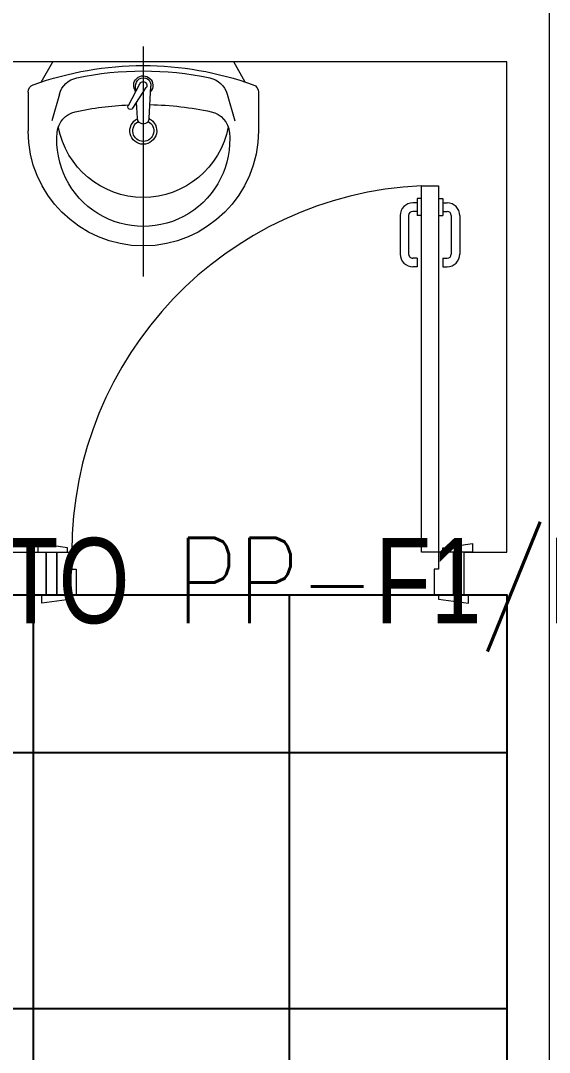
# Model space of a CAD drawing. Extents: x -178977 to 231842, y -29287 to 19916.
# Drawn here: x 11966 to 13206, y 2687 to 5106 of the extents above; entities that cross this region are included whole.
import ezdxf
from ezdxf import colors
from ezdxf.entities.mleader import LeaderData, LeaderLine
from ezdxf.math import Vec2, Vec3

# ---------------------------------------------------------------- set-up
doc = ezdxf.new("R2010")
doc.units = 0
doc.header["$LTSCALE"] = 0.25
doc.linetypes.add('DASHDOT', pattern=[25.4, 12.7, -6.35, 0, -6.35])
doc.layers.add('01-First Floor-FUR$0$FALSE CEILING', color=251, linetype='Continuous')
for name, color, linetype, lineweight in [('01-First Floor-FUR$0$SANIT', 250, 'Continuous', 5), ('01-First Floor-FUR$0$Walls', 251, 'Continuous', 5), ('01-First Floor-FUR$0$Wooden Joinery', 251, 'Continuous', 5), ('E-LITE-CIRC', 6, 'Continuous', 25), ('E-LITE-CLNG-CNDT', 6, 'DASHDOT', 35)]:
    doc.layers.add(name, color=color, linetype=linetype, lineweight=lineweight)
doc.styles.add('DC_SIMPLEX', font='SIMPLEX.shx', dxfattribs={"width": 0.7})

# ---------------------------------------------------------------- blocks, each defined once
blk = doc.blocks.new('01-First Floor-FUR$0$A$C72370EFE')
at = {"layer": '01-First Floor-FUR$0$Wooden Joinery'}
for p, q in [((-0.01, -0.04), (-0.02, -0.04)), ((-0.01, -0.03), (-0.01, -0.07)), ((0, -0.03), (-0.01, -0.03)), ((0.04, -0.03), (0.05, -0.03)), ((0.05, -0.03), (0.05, -0.07)), ((0.05, -0.04), (0.06, -0.04)), ((-0.05, -0.07), (-0.05, -0.16)), ((-0.03, -0.07), (-0.03, -0.16)), ((-0.01, -0.06), (-0.02, -0.06)), ((0, -0.07), (-0.01, -0.07)), ((0.04, -0.07), (0.05, -0.07)), ((0.05, -0.06), (0.06, -0.06)), ((0.07, -0.07), (0.07, -0.16)), ((0.09, -0.07), (0.09, -0.16)), ((-0.01, -0.17), (-0.02, -0.17)), ((-0.01, -0.19), (-0.02, -0.19)), ((-0.01, -0.17), (-0.01, -0.19)), ((0.05, -0.17), (0.06, -0.17)), ((0.05, -0.17), (0.05, -0.19)), ((0.05, -0.19), (0.06, -0.19))]:
    blk.add_line(p, q, dxfattribs=at)
for centre, radius, start, end in [((-0.02, -0.07), 0.03, 90, 180), ((0.06, -0.07), 0.03, 0, 90), ((-0.02, -0.07), 0.01, 90, 180), ((0.06, -0.07), 0.01, 0, 90), ((-0.02, -0.16), 0.03, 180, 270), ((-0.02, -0.16), 0.01, 180, 270), ((0.06, -0.16), 0.01, 270, 0), ((0.06, -0.16), 0.03, 270, 0)]:
    blk.add_arc(centre, radius, start, end, dxfattribs=at)
blk = doc.blocks.new('01-First Floor-FUR$0$A$C5DAD61B4')
at = {"layer": '01-First Floor-FUR$0$Wooden Joinery'}
for points in [[(80, 959.1), (80, 969.1), (10, 979.1), (10, 959.1)], [(940, 959.1), (940, 969.1), (1010, 979.1), (1010, 959.1)], [(70, 859.1), (70, 849.1), (0, 839.1), (0, 859.1)], [(120, 859.1), (120, 0), (80, 0), (80, 859.1)], [(950, 859.1), (950, 849.1), (1020, 839.1), (1020, 859.1)]]:
    blk.add_lwpolyline(points, close=True, dxfattribs=at)
for points in [[(45, 859.1), (45, 959.1), (20, 959.1), (20, 859.1), (45, 859.1)], [(45, 859.1), (80, 859.1), (80, 899.1), (90, 899.1), (90, 959.1), (45, 959.1), (45, 859.1)], [(975, 859.1), (940, 859.1), (940, 899.1), (930, 899.1), (930, 959.1), (975, 959.1), (975, 859.1)], [(975, 859.1), (975, 959.1), (1000, 959.1), (1000, 859.1), (975, 859.1)]]:
    blk.add_lwpolyline(points, dxfattribs=at)
blk.add_arc((80, 859.1), 860, 272.666, 0, dxfattribs=at)
at = {"layer": '01-First Floor-FUR$0$Wooden Joinery', "xscale": 999.9999999998854, "yscale": 999.9999999998854, "zscale": 999.9999999998854, "rotation": 180}
blk.add_blockref('01-First Floor-FUR$0$A$C72370EFE', (120, 0), dxfattribs=at)
blk = doc.blocks.new('01-First Floor-FUR$0$lav-manta 60')
at = {"layer": '01-First Floor-FUR$0$SANIT'}
for p, q in [((0, 0.04), (0, -0.56)), ((-0.2658, -0.0529), (-0.2358, 0)), ((-0.2358, 0), (0.2358, 0)), ((0.2658, -0.0529), (0.2358, 0)), ((-0.3, -0.0789), (-0.3, -0.18)), ((-0.015, -0.1473), (-0.0199, -0.064)), ((0.0274, -0.121), (-0.0078, -0.0673)), ((0.0389, -0.1142), (0.0087, -0.0575)), ((0.0191, -0.077), (0.0199, -0.064)), ((0.3, -0.0789), (0.3, -0.18)), ((-0.2185, -0.0841), (-0.2383, -0.1537)), ((0.015, -0.1473), (0.0174, -0.1057)), ((0.2185, -0.0841), (0.2383, -0.1537))]:
    blk.add_line(p, q, dxfattribs=at)
for centre, radius, start, end in [((0, -0.8557), 0.8457, 70.1771, 109.8229), ((0, -0.8696), 0.8457, 78.1914, 101.8086), ((-0.1608, -0.1006), 0.06, 101.8086, 164.0794), ((0, -0.0617), 0.025, 320.7474, 220.368), ((0, -0.0617), 0.02, 353.2671, 186.682), ((0, -0.0617), 0.00966, 25.4127, 215.9577), ((0.1608, -0.1006), 0.06, 15.9206, 78.1914), ((-0.28, -0.0789), 0.02, 109.8229, 180), ((0.28, -0.0789), 0.02, 0, 70.1771), ((-0.1645, -0.189), 0.06, 102.0883, 174.8142), ((0, -0.9572), 0.8457, 91.1572, 102.0883), ((0, -0.9572), 0.8457, 88.5486, 88.844), ((0.0332, -0.1176), 0.00666, 210.6852, 30.6852), ((0, -0.9572), 0.8457, 77.9117, 87.4274), ((0.1645, -0.189), 0.06, 5.1858, 77.9117), ((0, -0.18), 0.035, 115.3106, 64.6894), ((0, -0.18), 0.0275, 117.1496, 62.8504), ((0, -0.1473), 0.015, 180, 0), ((0, -0.18), 0.3, 180, 0), ((0, -0.2039), 0.2252, 174.8142, 5.1858), ((0, -0.1282), 0.2252, 190.6097, 349.3903)]:
    blk.add_arc(centre, radius, start, end, dxfattribs=at)
blk = doc.blocks.new('01-First Floor-FUR')
at = {"layer": '01-First Floor-FUR$0$FALSE CEILING', "linetype": 'Continuous'}
for p, q in [((11996.4, -810), (11996.4, 3760)), ((12596.4, -810), (12596.4, 3760)), ((8396.4, 3390), (13106, 3390)), ((8396.4, 2790), (13106, 2790))]:
    blk.add_line(p, q, dxfattribs=at)
at = {"layer": '01-First Floor-FUR$0$FALSE CEILING'}
blk.add_lwpolyline([(9507.9, -810), (8396.4, 301.4), (8396.4, 3760), (13106, 3760), (13106, -810), (9507.9, -810)], dxfattribs=at)
at = {"layer": '01-First Floor-FUR$0$Walls'}
for p, q in [((13206, 1640), (13206, 5210)), ((13106, 5010), (10801.2, 5010)), ((13106, 3860), (13106, 5010)), ((10801.2, 3860), (12026, 3860)), ((12026, 3760), (12026, 3860)), ((12026, 3860, 0), (12026, 3760, 0)), ((13006, 3860), (13106, 3860)), ((8396.4, 3760), (12026, 3760)), ((13006, 3760), (13106, 3760)), ((13106, 1640), (13106, 3760))]:
    blk.add_line(p, q, dxfattribs=at)
at = {"layer": '01-First Floor-FUR$0$SANIT', "xscale": -900.000000000201, "yscale": 900.000000000201, "zscale": 900.000000000201}
blk.add_blockref('01-First Floor-FUR$0$lav-manta 60', (12253.6, 5010), dxfattribs=at)
at = {"layer": '01-First Floor-FUR$0$Wooden Joinery', "rotation": 180}
blk.add_blockref('01-First Floor-FUR$0$A$C5DAD61B4', (13026, 4719.1), dxfattribs=at)
blk = doc.blocks.new('ARR0W')
at = {"color": 45}
blk.add_ellipse((0, 0), major_axis=(0.4, 0), ratio=0.4, dxfattribs=at)
at = {"color": 45, "ltscale": 0.5}
blk.add_solid([(-1.4, 0.167), (-0.4, 0), (-1.4, -0.167)], dxfattribs=at)

msp = doc.modelspace()

# ---------------------------------------------------------------- block references
at = {"layer": 'E-LITE-CLNG-CNDT'}
msp.add_blockref('01-First Floor-FUR', (0, 0), dxfattribs=at)

# ---------------------------------------------------------------- leaders
at = {"layer": 'E-LITE-CIRC'}
ml = msp.add_multileader_mtext('Standard', dxfattribs=at)
ml.set_content('{\\Fdc_el_romans|c0;\\W0.8;TO\\Fromans|c0; \\Fsimplex|c0;PP-\\Fdc_el_romans|c0;F1\\Fsimplex|c0;/M40}', color=256, style='DC_SIMPLEX')
ml.set_leader_properties()
ml.set_arrow_properties(name='ARR0W')
ml.build(insert=Vec2(0, 0))
ml.multileader.update_dxf_attribs({"dogleg_length": 200, "arrow_head_size": 140, "scale": 100})
ctx = ml.context
ctx.base_point, ctx.scale, ctx.char_height, ctx.arrow_head_size, ctx.landing_gap_size, ctx.plane_origin, ctx.plane_x_axis, ctx.plane_y_axis = Vec3(40655.2, 5275, -0.1), 100, 200, 140, 140, Vec3(55815.5, -1816.1, -0.1), Vec3(1, 0.000001, 0), Vec3(-0.000001, 1, 0)
ctx.text_align_type = 2
notes = []
notes.append((ctx, [(1, (1, 1, 0), (42895.4, 5275, -0.1), (-1, -0.000001, 0), 108.8, [(0, [(43471.9, 4539.4, -0.1)], 0, [])])]))
ctx.mtext.insert, ctx.mtext.text_direction, ctx.mtext.rotation, ctx.mtext.width, ctx.mtext.alignment, ctx.mtext.flow_direction = Vec3(42646.6, 5408.3, -0.1), Vec3(1, 0.000001, 0), 0.000001, 2216.233, 3, 5
ml = msp.add_multileader_mtext('Standard', dxfattribs=at)
ml.set_content('{\\Fdc_el_romans|c0;\\W0.8;TO\\Fromans|c0; \\Fsimplex|c0;PP-\\Fdc_el_romans|c0;F1\\Fsimplex|c0;/M56}', color=256, style='DC_SIMPLEX')
ml.set_leader_properties()
ml.set_arrow_properties(name='ARR0W')
ml.build(insert=Vec2(0, 0))
ml.multileader.update_dxf_attribs({"dogleg_length": 200, "arrow_head_size": 140, "scale": 100})
ctx = ml.context
ctx.base_point, ctx.scale, ctx.char_height, ctx.arrow_head_size, ctx.landing_gap_size, ctx.plane_origin, ctx.plane_x_axis, ctx.plane_y_axis = Vec3(11784.3, 3760, 0), 100, 200, 140, 140, Vec3(23970.9, -1245.5, 0), Vec3(1, 0.000001, 0), Vec3(-0.000001, 1, 0)
notes.append((ctx, [(0, (1, 1, 0), (11675.5, 3760, 0), (1, 0.000001, 0), 108.8, [(0, [(11627.2, 4507, 0)], 0, [])])]))
ctx.mtext.insert, ctx.mtext.text_direction, ctx.mtext.rotation, ctx.mtext.flow_direction = Vec3(11924.3, 3893.3, 0), Vec3(1, 0.000001, 0), 0.000001, 5
ml = msp.add_multileader_mtext('Standard', dxfattribs=at)
ml.set_content('{\\Fdc_el_romans|c0;\\W0.8;TO\\Fromans|c0; \\Fsimplex|c0;PP-\\Fdc_el_romans|c0;F1\\Fsimplex|c0;/55}', color=256, style='DC_SIMPLEX')
ml.set_leader_properties()
ml.set_arrow_properties(name='ARR0W')
ml.build(insert=Vec2(0, 0))
ml.multileader.update_dxf_attribs({"dogleg_length": 200, "arrow_head_size": 140, "scale": 100})
ctx = ml.context
ctx.base_point, ctx.scale, ctx.char_height, ctx.arrow_head_size, ctx.landing_gap_size, ctx.plane_origin, ctx.plane_x_axis, ctx.plane_y_axis = Vec3(10813.9, 2410, 0), 100, 200, 140, 140, Vec3(23000.4, -2595.5, 0), Vec3(1, 0.000001, 0), Vec3(-0.000001, 1, 0)
notes.append((ctx, [(0, (1, 1, 0), (10705.1, 2410, 0), (1, 0.000001, 0), 108.8, [(0, [(10656.8, 3265, 0)], 0, [])])]))
ctx.mtext.insert, ctx.mtext.text_direction, ctx.mtext.rotation, ctx.mtext.flow_direction = Vec3(10953.9, 2543.3, 0), Vec3(1, 0.000001, 0), 0.000001, 5
for ctx, leaders in notes:
    for number, flags, end, landing, length, lines in leaders:
        leader = LeaderData()
        leader.index, (leader.has_last_leader_line, leader.has_dogleg_vector, leader.attachment_direction) = number, flags
        leader.last_leader_point, leader.dogleg_vector, leader.dogleg_length = Vec3(end), Vec3(landing), length
        for number, points, colour, breaks in lines:
            line = LeaderLine()
            line.index, line.vertices, line.color, line.breaks = number, Vec3.list(points), colors.encode_raw_color(colour), breaks
            leader.lines.append(line)
        ctx.leaders.append(leader)

doc.saveas('drawing.dxf')
